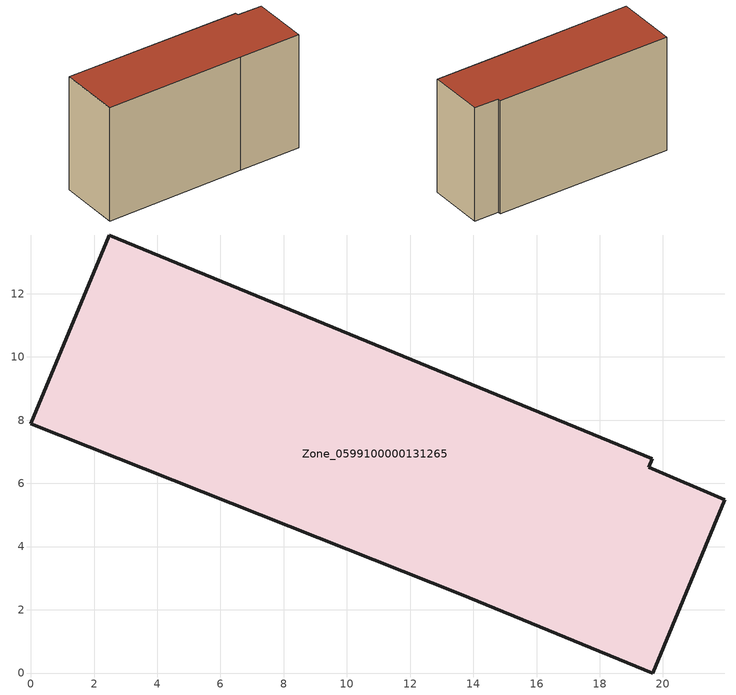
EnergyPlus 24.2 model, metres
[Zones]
Zone_0599100000131265
 floor ground (C_G): 21.95,5.48 19.68,0 13.61,2.49 0,7.89 2.49,13.86 19.66,6.79 19.55,6.51 z0
 wall outside (C_F): 19.66,6.79 2.49,13.86 0,7.89 13.61,2.49 19.68,0 21.95,5.48 19.55,6.51 19.66,6.79 z0:12.19
 roof outside (C_R): 19.68,0 21.95,5.48 19.55,6.51 19.66,6.79 2.49,13.86 0,7.89 13.61,2.49 z12.19
[BUILDING]
Pand.0599100000131265: North Axis=0; Terrain=City; Loads Convergence Tolerance Value=0.04; Temperature Convergence Tolerance Value=0.4; Solar Distribution=FullExterior; Maximum Number of Warmup Days=25; Minimum Number of Warmup Days=1
[Site:Location]
Rotterdam.The.Hague.AP_ZH_NLD Design_Conditions: Latitude=51.96; Longitude=4.45; Time Zone=1; Elevation=-4.5
[SITE:GROUNDTEMPERATURE:BUILDINGSURFACE]
18, 18, 18, 18, 18, 18, 18, 18, 18, 18, 18, 18
[MATERIAL] Thermal Absorptance=0.9; Solar Absorptance=0.7; Visible Absorptance=0.7
Name | Roughness | Thickness | Conductivity | Density | Specific Heat
G.TI.1946 | MediumSmooth | 0.15 | 1 | 540 | 1210
F.TI.1946 | Rough | 0.3 | 0.857143 | 1920 | 840
R.TI.1946 | MediumRough | 0.2 | 0.1 | 1500 | 1000
[CONSTRUCTION]
C_G: G.TI.1946
C_F: F.TI.1946
C_R: R.TI.1946
[ZONE]
Zone_0599100000131265: Type=1; Multiplier=1; Ceiling Height=Autocalculate; Volume=Autocalculate; Floor Area=autocalculate; Part of Total Floor Area=Yes
[ZONEINFILTRATION:DESIGNFLOWRATE]
Infil_Zone_0599100000131265: Zone or ZoneList or Space or SpaceList=Zone_0599100000131265; Schedule=AlwaysOn; Design Flow Rate Calculation Method=Flow/Area; Flow Rate per Floor Area=0.003; Constant Term Coefficient=1; Temperature Term Coefficient=0; Velocity Term Coefficient=0; Velocity Squared Term Coefficient=0
[HVACTEMPLATE:ZONE:IDEALLOADSAIRSYSTEM]
Zone_0599100000131265: Maximum Heating Supply Air Temperature=50; Minimum Cooling Supply Air Temperature=13; Maximum Heating Supply Air Humidity Ratio=0.0156; Minimum Cooling Supply Air Humidity Ratio=0.0077; Heating Limit=NoLimit; Cooling Limit=NoLimit; Dehumidification Control Type=ConstantSensibleHeatRatio; Cooling Sensible Heat Ratio=0.7; Dehumidification Setpoint=60; Humidification Control Type=None; Humidification Setpoint=30; Outdoor Air Method=None; Outdoor Air Flow Rate per Person=0.00944; Outdoor Air Flow Rate per Zone Floor Area=0; Outdoor Air Flow Rate per Zone=0; Demand Controlled Ventilation Type=None; Outdoor Air Economizer Type=NoEconomizer; Heat Recovery Type=None; Sensible Heat Recovery Effectiveness=0.7; Latent Heat Recovery Effectiveness=0.65
[ZONECONTROL:THERMOSTAT]
ThermostatControl_Zone_0599100000131265: Zone or ZoneList=Zone_0599100000131265; Control Type Schedule=DualSetpointControlType; Control 1=Thermostat_Zone_0599100000131265; Temperature Difference Between Cutout And Setpoint=0
[THERMOSTATSETPOINT:DUALSETPOINT]
Thermostat_Zone_0599100000131265: Heating Setpoint Temperature Schedule=HeatingSetpoint_Zone_0599100000131265; Cooling Setpoint Temperature Schedule=CoolingSetpoint_Zone_0599100000131265
[SCHEDULE:COMPACT]
HeatingSetpoint_Zone_0599100000131265: Through: 12/31, For: AllDays, Until: 24:00, 21
CoolingSetpoint_Zone_0599100000131265: Through: 12/31, For: AllDays, Until: 24:00, 24
DualSetpointControlType: Through: 12/31, For: AllDays, Until: 24:00, 4
AlwaysOn: Through: 12/31, For: AllDays, Until: 24:00, 1
